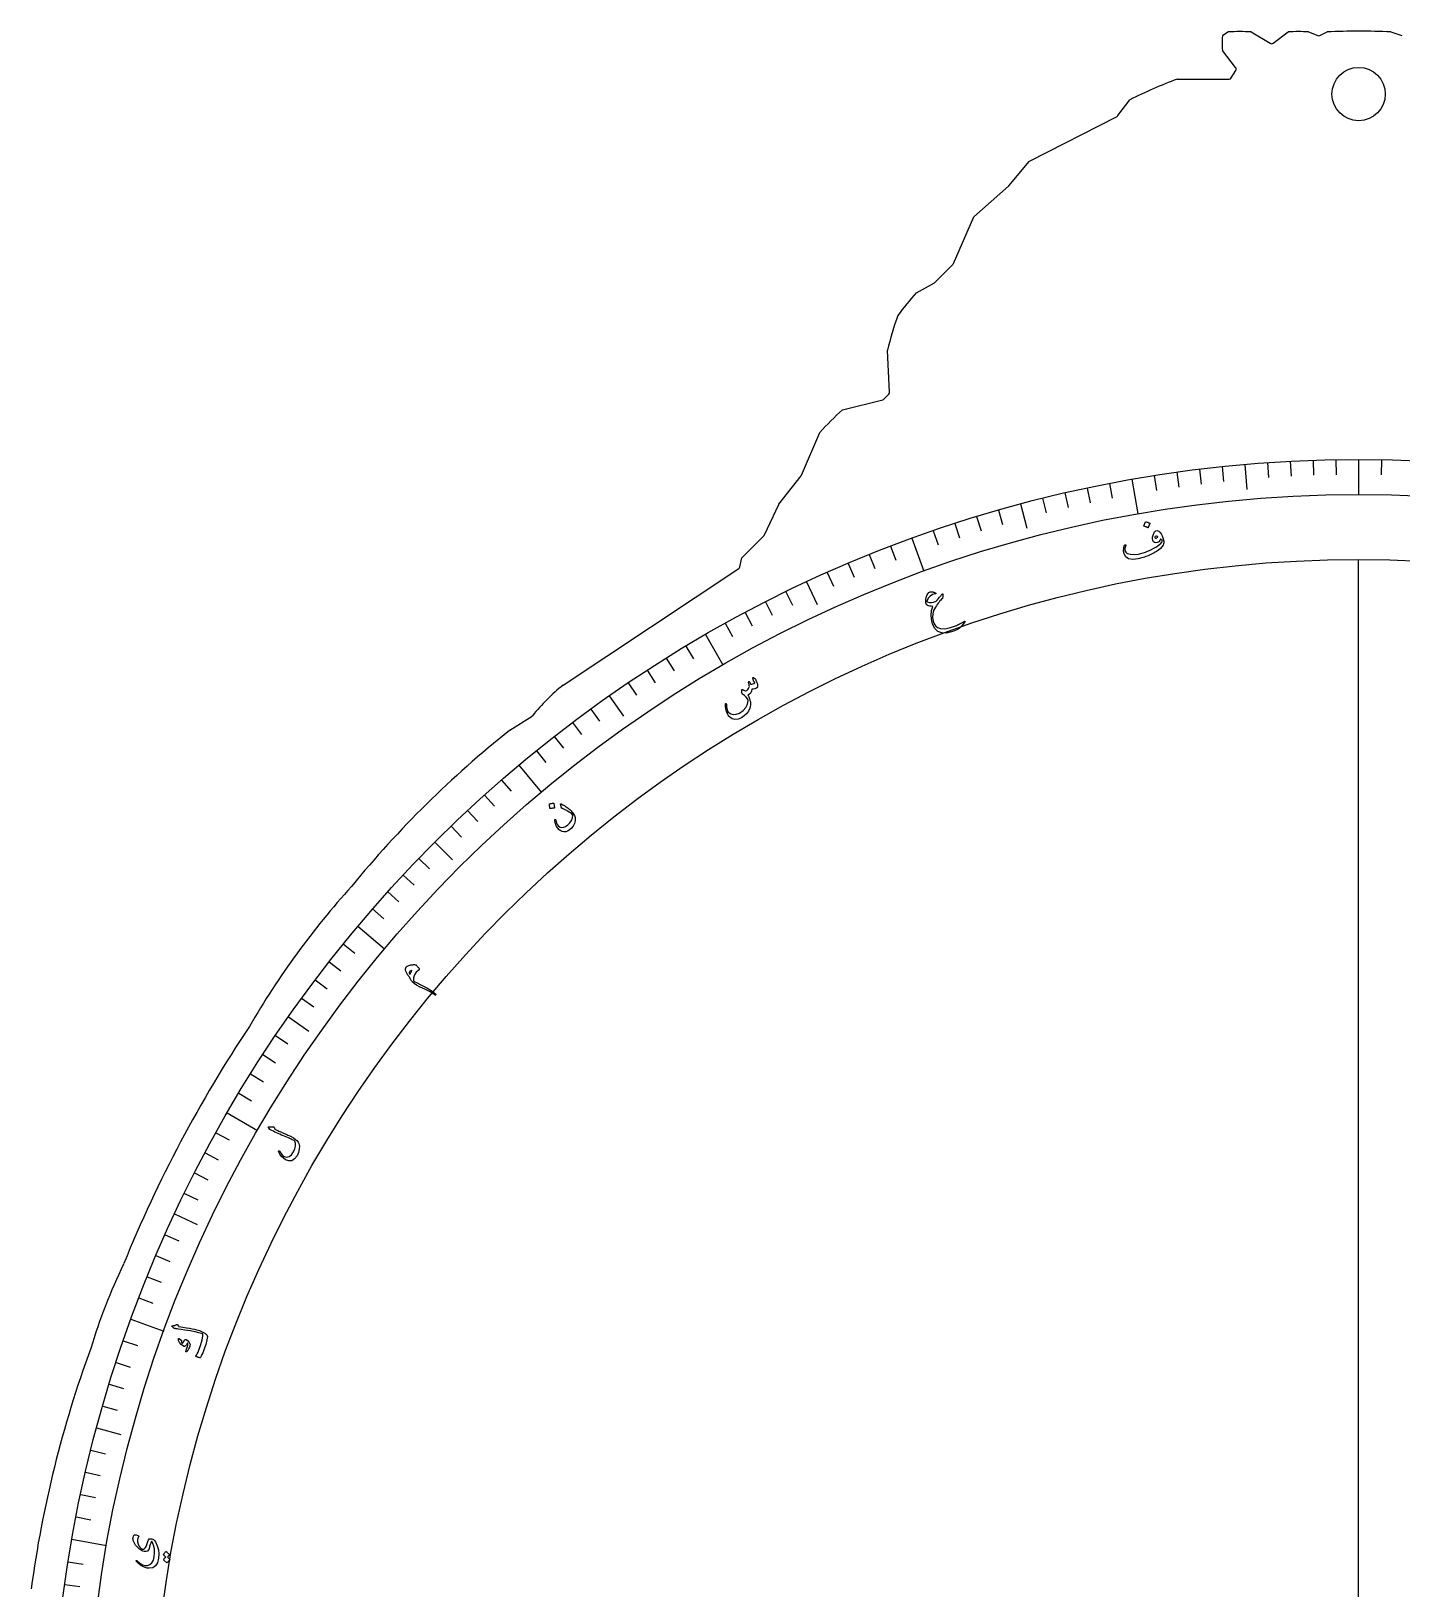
# Model space of a CAD drawing. Header units: millimetres. Extents: x -76 to 76, y -76 to 98.
# Drawn here: x -75.2 to 2.4, y 10 to 98.2 of the extents above; entities that cross this region are included whole.
import ezdxf

# ---------------------------------------------------------------- set-up
doc = ezdxf.new("R2010")
doc.units = ezdxf.units.MM
for name, color, linetype in [('CUT_INNER', 6, 'Continuous'), ('CUT_OUTER', 1, 'Continuous'), ('ENGRAVE', 7, 'Continuous'), ('ENGRAVE_FINE', 8, 'Continuous'), ('TEXT', 5, 'Continuous')]:
    doc.layers.add(name, color=color, linetype=linetype)

msp = doc.modelspace()

# ---------------------------------------------------------------- linework, layer by layer
at = {"layer": 'CUT_INNER'}
msp.add_circle((0, 94.6813), 1.51, dxfattribs=at)
at = {"layer": 'CUT_OUTER'}
for points in [[(-6.0906, 98.2012), (-6.0877, 98.1996), (-5.0144, 97.5549)], [(-4.8472, 97.5635), (-3.9997, 98.1993), (-3.9969, 98.2012)], [(-2.8343, 98.2012), (-2.831, 98.2), (-2.3147, 97.9938)], [(-2.192, 97.9989), (-1.7902, 98.1998), (-1.787, 98.2012)], [(1.818, 98.2011), (1.8219, 98.2001), (2.4468, 97.992)], [(-6.9677, 96.1889), (-7.7169, 97.1514), (-7.719, 97.1542)], [(-10.2778, 95.5254), (-10.274, 95.5256), (-7.3389, 95.5256)], [(-7.2103, 95.5984), (-6.9574, 96.0195)], [(-13.6296, 93.4605), (-12.9551, 94.3598), (-12.9527, 94.3628)], [(-22.9444, 85.0844), (-21.794, 87.7295), (-21.7921, 87.7331), (-21.7892, 87.736), (-19.8236, 89.4705), (-19.8153, 89.4784), (-19.8076, 89.4869), (-18.6547, 90.8704), (-18.6522, 90.8732), (-18.6489, 90.875), (-13.6813, 93.417)], [(-23.9873, 84.026), (-22.9759, 85.0382)], [(-25.0493, 83.4296), (-25.0463, 83.4315), (-24.0206, 84.0009)], [(-26.5641, 77.7965), (-26.677, 80.1693), (-26.6769, 80.1734)], [(-26.8803, 77.4108), (-26.6078, 77.6834)], [(-29.2358, 76.8), (-29.2326, 76.8009), (-26.95, 77.3714)], [(-31.5543, 73.0961), (-30.517, 75.5171), (-30.5154, 75.5203)], [(-33.6445, 69.7293), (-32.8436, 71.4463), (-32.8415, 71.4501), (-32.8391, 71.4536), (-31.5742, 73.0625)], [(-35.0394, 67.9055), (-34.9361, 68.422), (-34.9352, 68.4256), (-34.9328, 68.4282), (-33.6743, 69.6867)], [(-45.0515, 61.2167), (-35.1036, 67.8098)], [(-48.0824, 58.6525), (-48.0739, 58.6588), (-46.8126, 59.461), (-46.7992, 59.4705), (-46.787, 59.4815)], [(-69.9423, 28.4308), (-69.9289, 28.4641)]]:
    msp.add_lwpolyline(points, dxfattribs=at)
for centre, radius, start, end in [((0.8541, 97.5613), 8.5828, 177.279501, 182.71885), ((-5.2017, 94.5705), 4.229, 120.849942, 126.529924), ((-6.7302, 85.1856), 13.0312, 87.18694, 92.815478), ((-3.4158, 85.4976), 12.7169, 87.379374, 92.619339), ((-2.259, 98.1331), 0.15, 248.22422, 296.565051), ((0.0149, 59.0629), 39.1797, 87.362204, 92.63603), ((-4.9372, 97.6835), 0.15, 239.008895, 306.877332), ((-7.086, 96.0968), 0.15, 329.014392, 37.900732), ((-0.4013, 69.145), 28.1687, 110.525128, 116.460295), ((-7.3389, 95.6756), 0.15, 270, 329.014392), ((-13.7496, 93.5505), 0.15, 297.09874, 323.130102), ((-23.082, 85.1442), 0.15, 315.020662, 336.493747), ((-24.0934, 84.132), 0.15, 299.037064, 315.020662), ((-12.7926, 72.34), 16.529, 137.861612, 143.59401), ((-8.6591, 75.9482), 18.5066, 160.420847, 166.802561), ((-26.7139, 77.7894), 0.15, 315, 2.724629), ((-16.4608, 62.7456), 18.9928, 132.26982, 137.731318), ((-26.9864, 77.5169), 0.15, 284.031868, 315), ((-31.6921, 73.1552), 0.15, 321.826346, 336.807822), ((-33.7804, 69.7927), 0.15, 315, 334.992608), ((-35.1865, 67.9349), 0.15, 303.535104, 348.690068), ((-37.2859, 51.7142), 12.272, 129.2563, 140.733595), ((-11.18, 12.3163), 59.2354, 128.534036, 140.719321), ((-22.4868, 18.5562), 46.5909, 137.854524, 149.958485), ((-0.0173, 0.0081), 75.4809, 146.306722, 157.852274), ((-40.3642, 14.1611), 32.8404, 154.245352, 163.207315), ((-11.0458, 1.3635), 64.7164, 159.857567, 172.293319)]:
    msp.add_arc(centre, radius, start, end, dxfattribs=at)
at = {"layer": 'ENGRAVE'}
for points in [[(-6.4487, 73.7084), (-6.3253, 72.2982)], [(0, 73.99), (0, 72.0081)], [(-12.8482, 72.8659), (-12.5041, 70.9142)], [(-19.15, 71.4689), (-18.7836, 70.1015)], [(-25.3061, 69.5279), (-24.6282, 67.6655)], [(0, -68.3275), (0, 68.3275)], [(-31.2695, 67.0577), (-30.6713, 65.7747)], [(-36.995, 64.0772), (-36.0041, 62.3609)], [(-42.4389, 60.6091), (-41.627, 59.4494)], [(-47.5599, 56.6796), (-46.2859, 55.1614)], [(-52.3188, 52.3188), (-51.3178, 51.3178)], [(-56.6796, 47.5599), (-55.1614, 46.2859)], [(-60.6091, 42.4389), (-59.4494, 41.627)], [(-64.0772, 36.995), (-62.3609, 36.0041)], [(-67.0577, 31.2695), (-65.7747, 30.6713)], [(-69.5279, 25.3061), (-67.6655, 24.6282)], [(-71.4689, 19.15), (-70.1015, 18.7836)], [(-72.8659, 12.8482), (-70.9142, 12.5041)]]:
    msp.add_lwpolyline(points, dxfattribs=at)
for radius in [73.99, 73.99, 72.0081, 68.3275, 68.3275]:
    msp.add_circle((0, 0), radius, dxfattribs=at)
at = {"layer": 'ENGRAVE_FINE'}
for points in [[(-10.2974, 73.2699), (-10.1792, 72.4288)], [(-9.0171, 73.4385), (-8.9136, 72.5954)], [(-7.7341, 73.5847), (-7.6453, 72.74)], [(-5.1613, 73.8098), (-5.102, 72.9625)], [(-3.8723, 73.8886), (-3.8279, 73.0404)], [(-2.5822, 73.9449), (-2.5526, 73.0961)], [(-1.2913, 73.9787), (-1.2765, 73.1295)], [(1.2913, 73.9787), (1.2765, 73.1295)], [(-15.3834, 72.3731), (-15.2068, 71.5423)], [(-14.118, 72.6306), (-13.9559, 71.7968)], [(-11.5746, 73.0791), (-11.4417, 72.2401)], [(-17.8998, 71.7922), (-17.6943, 70.968)], [(-16.6441, 72.0936), (-16.4531, 71.266)], [(-21.6326, 70.757), (-21.3842, 69.9447)], [(-20.3944, 71.1238), (-20.1603, 70.3073)], [(-24.0888, 69.9589), (-23.8123, 69.1558)], [(-22.8642, 70.3687), (-22.6017, 69.5609)], [(-26.5156, 69.0756), (-26.2113, 68.2827)], [(-28.9102, 68.1082), (-28.5783, 67.3263)], [(-27.7171, 68.6023), (-27.399, 67.8148)], [(-30.0944, 67.5932), (-29.749, 66.8173)], [(-32.4351, 66.5018), (-32.0627, 65.7384)], [(-34.7362, 65.3293), (-34.3374, 64.5793)], [(-33.5908, 65.9256), (-33.2051, 65.1688)], [(-35.8711, 64.7131), (-35.4593, 63.9702)], [(-39.2087, 62.7471), (-38.7586, 62.0268)], [(-38.1077, 63.4218), (-37.6702, 62.6938)], [(-40.2978, 62.0532), (-39.8352, 61.3409)], [(-41.3747, 61.3405), (-40.8997, 60.6363)], [(-43.4902, 59.8592), (-42.991, 59.172)], [(-45.5528, 58.3049), (-45.0299, 57.6356)], [(-44.5283, 59.091), (-44.0171, 58.4127)], [(-46.5634, 57.501), (-46.0289, 56.8409)], [(-48.5418, 55.841), (-47.9846, 55.1999)], [(-49.509, 54.9853), (-48.9406, 54.3541)], [(-50.4611, 54.1129), (-49.8818, 53.4917)], [(-51.3978, 53.224), (-50.8077, 52.613)], [(-53.224, 51.3978), (-52.613, 50.8077)], [(-54.1129, 50.4611), (-53.4917, 49.8818)], [(-54.9853, 49.509), (-54.3541, 48.9406)], [(-55.841, 48.5418), (-55.1999, 47.9846)], [(-57.501, 46.5634), (-56.8409, 46.0289)], [(-58.3049, 45.5528), (-57.6356, 45.0299)], [(-59.091, 44.5283), (-58.4127, 44.0171)], [(-59.8592, 43.4902), (-59.172, 42.991)], [(-61.3405, 41.3747), (-60.6363, 40.8997)], [(-62.0532, 40.2978), (-61.3409, 39.8352)], [(-62.7471, 39.2087), (-62.0268, 38.7586)], [(-63.4218, 38.1077), (-62.6938, 37.6702)], [(-64.7131, 35.8711), (-63.9702, 35.4593)], [(-65.3293, 34.7362), (-64.5793, 34.3374)], [(-65.9256, 33.5908), (-65.1688, 33.2051)], [(-66.5018, 32.4351), (-65.7384, 32.0627)], [(-67.5932, 30.0944), (-66.8173, 29.749)], [(-68.1082, 28.9102), (-67.3263, 28.5783)], [(-68.6023, 27.7171), (-67.8148, 27.399)], [(-69.0756, 26.5156), (-68.2827, 26.2113)], [(-69.9589, 24.0888), (-69.1558, 23.8123)], [(-70.3687, 22.8642), (-69.5609, 22.6017)], [(-70.757, 21.6326), (-69.9447, 21.3842)], [(-71.1238, 20.3944), (-70.3073, 20.1603)], [(-71.7922, 17.8998), (-70.968, 17.6943)], [(-72.0936, 16.6441), (-71.266, 16.4531)], [(-72.3731, 15.3834), (-71.5423, 15.2068)], [(-72.6306, 14.118), (-71.7968, 13.9559)], [(-73.0791, 11.5746), (-72.2401, 11.4417)], [(-73.2699, 10.2974), (-72.4288, 10.1792)]]:
    msp.add_lwpolyline(points, dxfattribs=at)
at = {"layer": 'TEXT'}
for points in [[(-11.4816, 69.9577), (-11.4279, 69.9705), (-11.3705, 69.9586), (-11.3096, 69.922), (-11.245, 69.8608), (-11.183, 69.7775), (-11.1295, 69.6749), (-11.0845, 69.5529), (-11.0479, 69.4117), (-11.0381, 69.3599), (-11.034, 69.311), (-11.0355, 69.265), (-11.0426, 69.2219), (-11.0777, 69.1326), (-11.1369, 69.0431), (-11.2199, 68.9535), (-11.3268, 68.8636), (-11.3882, 68.8199), (-11.452, 68.7776), (-11.5182, 68.7367), (-11.5869, 68.6973), (-11.6581, 68.6592), (-11.732, 68.6225), (-11.8087, 68.5871), (-11.8882, 68.553), (-11.9683, 68.5208), (-12.0469, 68.491), (-12.124, 68.4637), (-12.1996, 68.4387), (-12.2739, 68.4163), (-12.3471, 68.3967), (-12.4193, 68.3797), (-12.4904, 68.3654), (-12.7922, 68.3347), (-13.0255, 68.3717), (-13.1906, 68.4771), (-13.2874, 68.6513), (-13.2976, 68.6941), (-13.3046, 68.7438), (-13.3084, 68.8003), (-13.3091, 68.8638), (-13.3038, 68.9346), (-13.291, 69.0048), (-13.2707, 69.0743), (-13.243, 69.1432), (-13.2384, 69.1513), (-13.2325, 69.1577), (-13.2251, 69.1622), (-13.2164, 69.1649), (-13.2076, 69.1654), (-13.2, 69.1632), (-13.1937, 69.1583), (-13.1886, 69.1508), (-13.1852, 69.1421), (-13.1839, 69.1336), (-13.1848, 69.1255), (-13.1878, 69.1176), (-13.2332, 68.9614), (-13.234, 68.8352), (-13.1905, 68.739), (-13.103, 68.6728), (-12.9279, 68.6196), (-12.719, 68.6076), (-12.4762, 68.6366), (-12.1989, 68.7062), (-12.0789, 68.7457), (-11.9595, 68.7912), (-11.841, 68.8425), (-11.7231, 68.8996), (-11.6062, 68.9627), (-11.4902, 69.0315), (-11.3751, 69.1062), (-11.261, 69.1867), (-11.2011, 69.2353), (-11.1578, 69.2843), (-11.1311, 69.3336), (-11.1211, 69.3834), (-11.1357, 69.4142), (-11.1553, 69.4414), (-11.1799, 69.4651), (-11.2096, 69.4852), (-11.2128, 69.4859), (-11.2162, 69.4834), (-11.2198, 69.4779), (-11.2236, 69.4691), (-11.2524, 69.4006), (-11.2884, 69.3467), (-11.3316, 69.3075), (-11.382, 69.283), (-11.4785, 69.2657), (-11.5578, 69.2816), (-11.6198, 69.3307), (-11.6645, 69.4131), (-11.677, 69.4903), (-11.6669, 69.589), (-11.6342, 69.7091), (-11.5786, 69.8505), (-11.5595, 69.8863), (-11.537, 69.9161), (-11.511, 69.9399), (-11.4816, 69.9577)], [(-12.0622, 70.4523), (-12.0593, 70.4562), (-12.0549, 70.4591), (-12.0488, 70.4608), (-12.0411, 70.4614), (-11.9842, 70.4493), (-11.9295, 70.432), (-11.8772, 70.4094), (-11.8272, 70.3815), (-11.822, 70.3768), (-11.8193, 70.3717), (-11.8189, 70.3663), (-11.8209, 70.3604), (-11.9149, 70.1343), (-11.9189, 70.1286), (-11.9248, 70.1264), (-11.9328, 70.1276), (-11.9427, 70.1323), (-11.9513, 70.1364), (-11.9648, 70.1424), (-11.9832, 70.1503), (-12.0065, 70.1602), (-12.0351, 70.1719), (-12.0692, 70.1854), (-12.109, 70.2007), (-12.1544, 70.2177), (-12.1605, 70.2208), (-12.164, 70.2244), (-12.1647, 70.2284), (-12.1626, 70.2329)], [(-11.3895, 69.5831), (-11.3815, 69.5968), (-11.3806, 69.6094), (-11.3868, 69.6208), (-11.4001, 69.6311), (-11.4511, 69.6528), (-11.4929, 69.6532), (-11.5257, 69.6322), (-11.5493, 69.5899), (-11.5513, 69.5778), (-11.5505, 69.5676), (-11.5468, 69.5592), (-11.5404, 69.5527), (-11.4985, 69.5351), (-11.4594, 69.5343), (-11.4231, 69.5503), (-11.3895, 69.5831)], [(-24.3423, 66.4528), (-24.3057, 66.4786), (-24.2613, 66.4941), (-24.2091, 66.4993), (-24.1491, 66.4942), (-24.1174, 66.4883), (-24.0877, 66.4813), (-24.06, 66.4735), (-24.0344, 66.4647), (-24.011, 66.4552), (-23.9896, 66.445), (-23.9705, 66.4343), (-23.9535, 66.4229), (-23.9405, 66.4106), (-23.9402, 66.4001), (-23.9527, 66.3917), (-23.9779, 66.3851), (-24.1362, 66.3393), (-24.2672, 66.2537), (-24.3706, 66.1285), (-24.4463, 65.9639), (-24.4468, 65.9548), (-24.4436, 65.9467), (-24.4368, 65.9396), (-24.4263, 65.9335), (-24.3067, 65.8981), (-24.1882, 65.889), (-24.0708, 65.9062), (-23.9543, 65.9498), (-23.9348, 65.9616), (-23.9112, 65.9813), (-23.8837, 66.0091), (-23.8521, 66.0448), (-23.796, 66.1143), (-23.7464, 66.1756), (-23.7033, 66.2287), (-23.6666, 66.2737), (-23.6364, 66.3105), (-23.6128, 66.3392), (-23.5957, 66.3598), (-23.5852, 66.3722), (-23.5684, 66.3849), (-23.5564, 66.3832), (-23.549, 66.3671), (-23.5464, 66.3368), (-23.5484, 66.2539), (-23.5535, 66.191), (-23.5616, 66.1479), (-23.5727, 66.1247), (-23.6168, 66.0807), (-23.6624, 66.0315), (-23.7096, 65.9772), (-23.7583, 65.9177), (-23.8085, 65.8531), (-23.8601, 65.7833), (-23.9133, 65.7084), (-23.9679, 65.6284), (-24.0677, 65.4424), (-24.1227, 65.2467), (-24.1333, 65.0415), (-24.0996, 64.8269), (-24.0611, 64.7175), (-24.0066, 64.6229), (-23.9361, 64.5428), (-23.8497, 64.4774), (-23.671, 64.4128), (-23.4418, 64.4077), (-23.1616, 64.4615), (-22.83, 64.5736), (-22.7801, 64.5948), (-22.7267, 64.6187), (-22.6698, 64.6451), (-22.6094, 64.6742), (-22.5457, 64.706), (-22.4789, 64.7407), (-22.4089, 64.7781), (-22.3358, 64.8183), (-22.3229, 64.8243), (-22.3127, 64.827), (-22.3052, 64.8261), (-22.3003, 64.8218), (-22.3038, 64.7914), (-22.3401, 64.7346), (-22.4092, 64.6512), (-22.5107, 64.5411), (-22.5736, 64.4781), (-22.6303, 64.4277), (-22.6808, 64.3899), (-22.7251, 64.3647), (-22.8964, 64.2888), (-23.0552, 64.2298), (-23.2019, 64.1879), (-23.3364, 64.163), (-23.6092, 64.1669), (-23.8313, 64.2507), (-24.003, 64.4152), (-24.1239, 64.6607), (-24.1951, 64.9393), (-24.2168, 65.2002), (-24.1886, 65.4436), (-24.1104, 65.6691), (-24.218, 65.6764), (-24.3086, 65.6906), (-24.3823, 65.7116), (-24.439, 65.7397), (-24.4565, 65.753), (-24.4711, 65.7692), (-24.4828, 65.7883), (-24.4915, 65.8104), (-24.5049, 65.8734), (-24.5123, 65.935), (-24.5137, 65.9953), (-24.509, 66.0541), (-24.4848, 66.178), (-24.4489, 66.2857), (-24.4014, 66.3774), (-24.3423, 66.4528)], [(-34.3061, 61.6005), (-34.3077, 61.6133), (-34.3064, 61.6237), (-34.3023, 61.6319), (-34.2953, 61.6377), (-34.2846, 61.6421), (-34.2741, 61.6433), (-34.2637, 61.6412), (-34.2535, 61.636), (-34.2233, 61.6138), (-34.193, 61.5822), (-34.1627, 61.5413), (-34.1323, 61.4911), (-34.091, 61.4045), (-34.0625, 61.3162), (-34.0467, 61.2263), (-34.0435, 61.1347), (-34.0465, 61.1107), (-34.0528, 61.0898), (-34.0624, 61.0721), (-34.0754, 61.0576), (-34.1315, 61.0214), (-34.1997, 60.9967), (-34.2803, 60.9833), (-34.3732, 60.9813), (-34.3868, 60.865), (-34.4267, 60.7701), (-34.4931, 60.6966), (-34.586, 60.6443), (-34.5605, 60.5926), (-34.5374, 60.5421), (-34.5168, 60.4927), (-34.4985, 60.4445), (-34.4826, 60.3972), (-34.4686, 60.3505), (-34.4568, 60.3043), (-34.447, 60.2588), (-34.4357, 60.173), (-34.4372, 60.0868), (-34.4517, 60.0003), (-34.4791, 59.9134), (-34.5618, 59.7436), (-34.6676, 59.5963), (-34.7966, 59.4713), (-34.9488, 59.3685), (-35.1411, 59.288), (-35.3196, 59.2686), (-35.4846, 59.3104), (-35.6362, 59.4138), (-35.6761, 59.4598), (-35.714, 59.5198), (-35.75, 59.5936), (-35.7841, 59.6813), (-35.8144, 59.7816), (-35.8376, 59.8909), (-35.8538, 60.0091), (-35.8629, 60.1364), (-35.8626, 60.1449), (-35.8604, 60.1521), (-35.8563, 60.1582), (-35.8502, 60.163), (-35.8433, 60.1663), (-35.8365, 60.168), (-35.8299, 60.1679), (-35.8235, 60.1662), (-35.8173, 60.1617), (-35.8127, 60.156), (-35.8096, 60.1488), (-35.8082, 60.1404), (-35.7932, 59.9729), (-35.7695, 59.8419), (-35.7374, 59.7472), (-35.697, 59.6889), (-35.5584, 59.5901), (-35.4081, 59.5476), (-35.2462, 59.5614), (-35.0723, 59.6313), (-34.8572, 59.7767), (-34.7008, 59.9444), (-34.6031, 60.135), (-34.5641, 60.3489), (-34.6189, 60.4437), (-34.6918, 60.5351), (-34.7829, 60.6232), (-34.8922, 60.7079), (-34.9044, 60.7158), (-34.9133, 60.724), (-34.9189, 60.7327), (-34.9211, 60.7416), (-34.9235, 60.7753), (-34.9256, 60.807), (-34.9273, 60.8368), (-34.9287, 60.8646), (-34.9296, 60.8902), (-34.9298, 60.9132), (-34.9293, 60.9336), (-34.9281, 60.9515), (-34.9263, 60.9597), (-34.9224, 60.9649), (-34.9163, 60.967), (-34.9081, 60.9661), (-34.9032, 60.9645), (-34.8962, 60.9619), (-34.887, 60.9581), (-34.8755, 60.9533), (-34.8622, 60.9472), (-34.8472, 60.9396), (-34.8307, 60.9306), (-34.8125, 60.9202), (-34.7766, 60.9007), (-34.7483, 60.8877), (-34.7278, 60.8814), (-34.715, 60.8816), (-34.6504, 60.9116), (-34.5946, 60.9571), (-34.5478, 61.0184), (-34.5097, 61.0954), (-34.503, 61.136), (-34.5066, 61.1942), (-34.5205, 61.2701), (-34.5447, 61.3637), (-34.5469, 61.3726), (-34.5467, 61.3814), (-34.5441, 61.3899), (-34.5389, 61.3983), (-34.5334, 61.4049), (-34.5272, 61.4096), (-34.5203, 61.4123), (-34.5126, 61.4131), (-34.4951, 61.4033), (-34.476, 61.3773), (-34.4552, 61.335), (-34.4327, 61.2765), (-34.368, 61.2741), (-34.3057, 61.2836), (-34.2458, 61.305), (-34.1882, 61.3383), (-34.1987, 61.3553), (-34.2088, 61.3682), (-34.2186, 61.377), (-34.2281, 61.3817), (-34.238, 61.3855), (-34.2456, 61.3906), (-34.2508, 61.3971), (-34.2536, 61.4049)], [(-45.8255, 54.4703), (-45.825, 54.4752), (-45.8226, 54.4799), (-45.8183, 54.4844), (-45.812, 54.4888), (-45.7569, 54.507), (-45.7012, 54.5195), (-45.6448, 54.5263), (-45.5877, 54.5274), (-45.5808, 54.526), (-45.5759, 54.523), (-45.5728, 54.5185), (-45.5715, 54.5124), (-45.538, 54.2701), (-45.5385, 54.2632), (-45.5425, 54.2583), (-45.55, 54.2554), (-45.5609, 54.2544), (-45.5704, 54.2536), (-45.585, 54.252), (-45.6048, 54.2496), (-45.6299, 54.2464), (-45.6603, 54.2421), (-45.6965, 54.2366), (-45.7385, 54.2298), (-45.7861, 54.2217), (-45.793, 54.2213), (-45.7977, 54.2226), (-45.8004, 54.2257), (-45.8009, 54.2306)], [(-45.1706, 54.4842), (-45.1235, 54.4635), (-45.0756, 54.4407), (-45.0269, 54.4159), (-44.9775, 54.3891), (-44.9274, 54.3597), (-44.8766, 54.3274), (-44.8252, 54.292), (-44.7731, 54.2537), (-44.7229, 54.2141), (-44.6754, 54.1729), (-44.6306, 54.1302), (-44.5886, 54.0859), (-44.5491, 54.0399), (-44.5121, 53.992), (-44.4776, 53.9424), (-44.4455, 53.8909), (-44.4156, 53.8338), (-44.3924, 53.7774), (-44.3758, 53.7217), (-44.366, 53.6666), (-44.3671, 53.5216), (-44.4073, 53.378), (-44.4865, 53.2358), (-44.6047, 53.0948), (-44.7028, 53.0079), (-44.8019, 52.9473), (-44.9019, 52.9128), (-45.0031, 52.9044), (-45.0997, 52.9221), (-45.19, 52.962), (-45.2741, 53.0242), (-45.352, 53.1088), (-45.4192, 53.2115), (-45.4701, 53.3218), (-45.5045, 53.4399), (-45.5224, 53.5657), (-45.5221, 53.582), (-45.5186, 53.5939), (-45.5118, 53.6015), (-45.5017, 53.6047), (-45.4893, 53.6041), (-45.4796, 53.5967), (-45.4727, 53.5824), (-45.4685, 53.5614), (-45.4325, 53.4145), (-45.379, 53.3), (-45.3081, 53.2178), (-45.2199, 53.1677), (-45.1221, 53.1505), (-45.0187, 53.1667), (-44.9093, 53.2163), (-44.794, 53.2991), (-44.6738, 53.4219), (-44.5857, 53.5543), (-44.5296, 53.6964), (-44.5057, 53.8484), (-44.5061, 53.8526), (-44.5082, 53.8578), (-44.5118, 53.8638), (-44.5171, 53.8708), (-44.5637, 53.921), (-44.6256, 53.9731), (-44.7028, 54.0271), (-44.7954, 54.083), (-44.8438, 54.1097), (-44.8893, 54.1341), (-44.932, 54.1561), (-44.972, 54.1758), (-45.0091, 54.1929), (-45.0436, 54.2072), (-45.0752, 54.2187), (-45.1041, 54.2274), (-45.1186, 54.2324), (-45.1297, 54.2389), (-45.1376, 54.2468), (-45.1422, 54.256), (-45.2077, 54.4641), (-45.2092, 54.4781), (-45.2036, 54.4861), (-45.1907, 54.4881), (-45.1706, 54.4842)], [(-53.7307, 44.652), (-53.7594, 44.6855), (-53.7873, 44.7198), (-53.8143, 44.755), (-53.8403, 44.791), (-53.865, 44.8278), (-53.8878, 44.8656), (-53.9087, 44.9042), (-53.9278, 44.9438), (-53.9576, 45.0212), (-53.9742, 45.0894), (-53.9775, 45.1485), (-53.9676, 45.1983), (-53.933, 45.2578), (-53.8744, 45.3062), (-53.7917, 45.3432), (-53.6851, 45.3688), (-53.6535, 45.3739), (-53.6219, 45.3781), (-53.5902, 45.3813), (-53.5584, 45.3834), (-53.5264, 45.3848), (-53.4941, 45.3854), (-53.4615, 45.3853), (-53.4287, 45.3845), (-53.4105, 45.383), (-53.3948, 45.3791), (-53.3816, 45.3727), (-53.3709, 45.3641), (-53.3344, 45.321), (-53.3021, 45.2823), (-53.2738, 45.2481), (-53.2497, 45.2182), (-53.2299, 45.1931), (-53.2148, 45.1734), (-53.2043, 45.1589), (-53.1986, 45.1498), (-53.1941, 45.1356), (-53.1948, 45.1226), (-53.2007, 45.1109), (-53.2118, 45.1005), (-53.3703, 44.9589), (-53.4747, 44.8076), (-53.5249, 44.6471), (-53.5209, 44.4776), (-53.5161, 44.462), (-53.509, 44.4492), (-53.4995, 44.4394), (-53.4876, 44.4323), (-53.3158, 44.3515), (-53.1396, 44.2641), (-52.9591, 44.1702), (-52.7743, 44.0697), (-52.5316, 43.9273), (-52.3662, 43.8137), (-52.2779, 43.729), (-52.2666, 43.6733), (-52.2785, 43.6645), (-52.2958, 43.664), (-52.3185, 43.6719), (-52.3466, 43.6882), (-52.402, 43.7261), (-52.4611, 43.7639), (-52.5237, 43.8016), (-52.59, 43.8393), (-52.6595, 43.877), (-52.732, 43.915), (-52.8073, 43.9532), (-52.8856, 43.9915), (-53.1483, 44.1201), (-53.351, 44.2285), (-53.4935, 44.317), (-53.5758, 44.3858), (-53.6092, 44.4236), (-53.6385, 44.4603), (-53.6636, 44.4959), (-53.6844, 44.5305), (-53.7013, 44.5636), (-53.7147, 44.5949), (-53.7244, 44.6244), (-53.7307, 44.652)], [(-53.7176, 44.8254), (-53.7095, 44.8514), (-53.6998, 44.878), (-53.6886, 44.9051), (-53.6759, 44.9327), (-53.6618, 44.9606), (-53.6463, 44.9887), (-53.6295, 45.0171), (-53.6113, 45.0458), (-53.6692, 45.0327), (-53.7133, 45.0165), (-53.7436, 44.9971), (-53.76, 44.9746), (-53.7688, 44.9388), (-53.7647, 44.902), (-53.7476, 44.8642), (-53.7176, 44.8254)], [(-61.7364, 36.1633), (-61.7411, 36.1717), (-61.7431, 36.1801), (-61.7423, 36.1885), (-61.7388, 36.197), (-61.7329, 36.204), (-61.725, 36.2083), (-61.7152, 36.2098), (-61.7035, 36.2086), (-61.6364, 36.1993), (-61.5758, 36.1957), (-61.5217, 36.198), (-61.474, 36.206), (-61.4579, 36.2072), (-61.4433, 36.2017), (-61.4304, 36.1894), (-61.419, 36.1704), (-61.4144, 36.1598), (-61.4098, 36.1497), (-61.4054, 36.1401), (-61.4011, 36.1309), (-61.3971, 36.1223), (-61.3935, 36.1143), (-61.3903, 36.107), (-61.3875, 36.1003), (-61.382, 36.0887), (-61.3738, 36.0778), (-61.3627, 36.0677), (-61.3489, 36.0583), (-61.3066, 36.0373), (-61.2601, 36.015), (-61.2094, 35.9914), (-61.1545, 35.9665), (-61.0955, 35.9402), (-61.0324, 35.9123), (-60.9654, 35.8829), (-60.8944, 35.8519), (-60.8229, 35.8218), (-60.756, 35.7931), (-60.6937, 35.7657), (-60.636, 35.7395), (-60.5827, 35.7147), (-60.5334, 35.6914), (-60.4883, 35.6694), (-60.4472, 35.6489), (-60.3287, 35.5831), (-60.2237, 35.5084), (-60.1323, 35.4247), (-60.0544, 35.3322), (-60.0165, 35.2644), (-59.9938, 35.181), (-59.9861, 35.0817), (-59.9934, 34.9667), (-60.0125, 34.8488), (-60.0389, 34.7431), (-60.0727, 34.6495), (-60.1139, 34.568), (-60.2549, 34.3857), (-60.4114, 34.2865), (-60.5839, 34.2706), (-60.7724, 34.3382), (-60.8947, 34.4209), (-61.0011, 34.5254), (-61.0916, 34.6517), (-61.166, 34.7999), (-61.1695, 34.8099), (-61.1702, 34.8188), (-61.168, 34.8264), (-61.163, 34.8328), (-61.1559, 34.8387), (-61.149, 34.8422), (-61.1422, 34.8435), (-61.1355, 34.8424), (-61.1265, 34.8393), (-61.1188, 34.8345), (-61.1125, 34.8281), (-61.1074, 34.8201), (-61.0325, 34.7052), (-60.9636, 34.6164), (-60.9007, 34.5534), (-60.844, 34.5163), (-60.6948, 34.4839), (-60.5579, 34.5187), (-60.433, 34.6206), (-60.3199, 34.7897), (-60.2456, 34.9581), (-60.2073, 35.1157), (-60.2052, 35.263), (-60.2393, 35.3999), (-60.2815, 35.4222), (-60.3313, 35.4472), (-60.3888, 35.475), (-60.4541, 35.5055), (-60.5272, 35.5386), (-60.6086, 35.5744), (-60.698, 35.6127), (-60.7957, 35.6536), (-60.8959, 35.6968), (-60.9942, 35.7397), (-61.0908, 35.7823), (-61.1856, 35.8246), (-61.2784, 35.8667), (-61.3693, 35.9089), (-61.4582, 35.9511), (-61.5451, 35.9933), (-61.6308, 36.0305), (-61.6396, 36.0363), (-61.6474, 36.0426), (-61.654, 36.0495), (-61.6595, 36.057)], [(-67.1734, 24.9347), (-67.1405, 24.9393), (-67.1088, 24.945), (-67.0784, 24.9519), (-67.0491, 24.9599), (-67.0209, 24.9693), (-66.9939, 24.9802), (-66.9678, 24.9926), (-66.9429, 25.0066), (-66.9302, 25.0107), (-66.9179, 25.0091), (-66.906, 25.0017), (-66.8944, 24.9884), (-66.8352, 24.9129), (-66.8286, 24.9053), (-66.8228, 24.8994), (-66.8177, 24.8953), (-66.8135, 24.893), (-66.5903, 24.8584), (-66.3892, 24.8255), (-66.2102, 24.7944), (-66.0532, 24.7651), (-65.9185, 24.7377), (-65.8062, 24.712), (-65.7164, 24.6881), (-65.649, 24.6661), (-65.5239, 24.6191), (-65.485, 24.6019), (-65.4468, 24.5828), (-65.4091, 24.5618), (-65.3719, 24.5387), (-65.3354, 24.5136), (-65.2995, 24.4862), (-65.2643, 24.4565), (-65.2297, 24.4245), (-65.1978, 24.3254), (-65.2194, 24.1415), (-65.2938, 23.8727), (-65.4199, 23.5184), (-65.4634, 23.4092), (-65.5063, 23.3091), (-65.5487, 23.2182), (-65.5907, 23.1364), (-65.5968, 23.1298), (-65.6037, 23.126), (-65.6115, 23.1249), (-65.6201, 23.1267), (-65.6603, 23.1383), (-65.6968, 23.1491), (-65.7296, 23.1591), (-65.7587, 23.1683), (-65.7844, 23.177), (-65.8071, 23.185), (-65.8267, 23.1925), (-65.8432, 23.1995), (-65.8523, 23.204), (-65.8564, 23.2092), (-65.8555, 23.2152), (-65.8497, 23.222), (-65.8104, 23.2756), (-65.7697, 23.348), (-65.7276, 23.4394), (-65.6839, 23.5498), (-65.5637, 23.8829), (-65.4842, 24.1489), (-65.4462, 24.3482), (-65.4504, 24.481), (-65.5282, 24.5099), (-65.6754, 24.5469), (-65.8921, 24.5919), (-66.1783, 24.6446), (-66.4658, 24.6947), (-66.6836, 24.7315), (-66.8318, 24.7552), (-66.9102, 24.7659), (-66.9319, 24.7682), (-66.9522, 24.7703), (-66.9711, 24.7723), (-66.9886, 24.7741), (-67.0045, 24.7758), (-67.0187, 24.7771), (-67.0312, 24.7782), (-67.042, 24.7791), (-67.0649, 24.7823), (-67.0855, 24.7892), (-67.1036, 24.7996), (-67.1194, 24.8136), (-67.1982, 24.8993), (-67.2032, 24.9058), (-67.2059, 24.9118), (-67.2062, 24.9173), (-67.2042, 24.9223), (-67.1985, 24.9273), (-67.1915, 24.931), (-67.1831, 24.9335), (-67.1734, 24.9347)], [(-66.8331, 24.2148), (-66.8307, 24.2194), (-66.8273, 24.223), (-66.8228, 24.2254), (-66.8172, 24.2267), (-66.8129, 24.2262), (-66.8084, 24.2249), (-66.8039, 24.2229), (-66.7993, 24.2202), (-66.6831, 24.1163), (-66.6717, 24.1047), (-66.6637, 24.0939), (-66.6589, 24.0839), (-66.6575, 24.0748), (-66.6601, 24.0389), (-66.6581, 24.0068), (-66.6514, 23.9785), (-66.6401, 23.9541), (-66.6321, 23.9472), (-66.6204, 23.9485), (-66.605, 23.958), (-66.586, 23.9757), (-66.5758, 23.9884), (-66.5657, 24.0017), (-66.5558, 24.0156), (-66.546, 24.0301), (-66.5363, 24.0454), (-66.5267, 24.0616), (-66.517, 24.0787), (-66.5074, 24.0968), (-66.4565, 24.1526), (-66.3933, 24.1535), (-66.3177, 24.0993), (-66.2298, 23.9903), (-66.2064, 23.9501), (-66.1902, 23.9133), (-66.1811, 23.8798), (-66.1791, 23.8496), (-66.1835, 23.8187), (-66.1953, 23.7782), (-66.2146, 23.728), (-66.2413, 23.6681), (-66.2556, 23.6377), (-66.2702, 23.6093), (-66.2853, 23.5829), (-66.3007, 23.5584), (-66.316, 23.5356), (-66.3307, 23.5145), (-66.3449, 23.495), (-66.3585, 23.477), (-66.3698, 23.467), (-66.3808, 23.4609), (-66.3915, 23.4587), (-66.402, 23.4604), (-66.4115, 23.4656), (-66.417, 23.473), (-66.4185, 23.4826), (-66.416, 23.4945), (-66.4056, 23.5314), (-66.3932, 23.573), (-66.3787, 23.6194), (-66.3621, 23.6705), (-66.3311, 23.7658), (-66.3103, 23.8414), (-66.2998, 23.8974), (-66.2995, 23.9338), (-66.301, 23.9391), (-66.3042, 23.9428), (-66.3091, 23.9449), (-66.3156, 23.9455), (-66.3201, 23.9445), (-66.325, 23.9416), (-66.3302, 23.9365), (-66.3359, 23.9294), (-66.3808, 23.8609), (-66.4011, 23.8328), (-66.4223, 23.8101), (-66.4444, 23.7928), (-66.4675, 23.781), (-66.4924, 23.773), (-66.5158, 23.7713), (-66.5377, 23.776), (-66.558, 23.7871), (-66.6861, 23.8864), (-66.7748, 23.9908), (-66.8238, 24.1003), (-66.8331, 24.2148)], [(-69.0946, 12.9869), (-69.1399, 12.9051), (-69.1592, 12.8081), (-69.1523, 12.6957), (-69.1193, 12.5683), (-69.0808, 12.4843), (-69.0299, 12.4111), (-68.9666, 12.3486), (-68.891, 12.2968), (-68.8752, 12.2902), (-68.8582, 12.2868), (-68.8398, 12.2866), (-68.8202, 12.2897), (-68.7552, 12.322), (-68.6991, 12.3855), (-68.6518, 12.4802), (-68.6132, 12.6061), (-68.5762, 12.7305), (-68.5344, 12.818), (-68.488, 12.8687), (-68.437, 12.8826), (-68.3386, 12.8667), (-68.2551, 12.8312), (-68.1863, 12.7761), (-68.1323, 12.7016), (-68.0325, 12.479), (-67.9702, 12.2507), (-67.9454, 12.0163), (-67.958, 11.7755), (-68.0202, 11.521), (-68.1313, 11.3413), (-68.2918, 11.2362), (-68.502, 11.2057), (-68.6123, 11.22), (-68.7289, 11.2552), (-68.8516, 11.3114), (-68.9806, 11.3888), (-69.0158, 11.4142), (-69.0495, 11.4399), (-69.0819, 11.466), (-69.1127, 11.4923), (-69.1423, 11.5191), (-69.1708, 11.5466), (-69.198, 11.5748), (-69.2241, 11.6036), (-69.2344, 11.6185), (-69.2375, 11.6308), (-69.2335, 11.6406), (-69.2223, 11.6477), (-69.2093, 11.6505), (-69.197, 11.6497), (-69.1854, 11.6451), (-69.1743, 11.6368), (-69.0146, 11.4963), (-68.8647, 11.4042), (-68.7248, 11.36), (-68.5949, 11.3636), (-68.4494, 11.42), (-68.3366, 11.5192), (-68.2565, 11.6613), (-68.2087, 11.8463), (-68.1858, 12.0901), (-68.1969, 12.3155), (-68.2422, 12.5228), (-68.3218, 12.7122), (-68.3293, 12.7241), (-68.3379, 12.7296), (-68.3478, 12.7289), (-68.3588, 12.7218), (-68.3829, 12.6893), (-68.4091, 12.6299), (-68.4375, 12.5437), (-68.4678, 12.4305), (-68.5034, 12.3163), (-68.5465, 12.2319), (-68.5975, 12.1774), (-68.6562, 12.1528), (-68.7209, 12.1481), (-68.7866, 12.1552), (-68.8534, 12.1742), (-68.9211, 12.2053), (-69.05, 12.29), (-69.1635, 12.3962), (-69.2616, 12.524), (-69.3441, 12.6734), (-69.3629, 12.7126), (-69.3786, 12.7502), (-69.391, 12.7862), (-69.4003, 12.8206), (-69.4065, 12.8532), (-69.41, 12.8839), (-69.4108, 12.9127), (-69.4087, 12.9396), (-69.3799, 13.0408), (-69.3232, 13.0956), (-69.2389, 13.1037), (-69.127, 13.0655), (-69.0983, 13.0472), (-69.0834, 13.028), (-69.0821, 13.0079), (-69.0946, 12.9869)], [(-67.6822, 11.9587), (-67.685, 11.9626), (-67.6862, 11.9675), (-67.6858, 11.9736), (-67.6839, 11.9807), (-67.6694, 12.0049), (-67.654, 12.0281), (-67.6377, 12.0503), (-67.6206, 12.0714), (-67.6025, 12.0917), (-67.583, 12.1112), (-67.5623, 12.13), (-67.5404, 12.1481), (-67.5341, 12.1512), (-67.5279, 12.1519), (-67.5218, 12.1503), (-67.5158, 12.1463), (-67.3342, 11.9838), (-67.3322, 11.9798), (-67.3331, 11.9748), (-67.337, 11.9685), (-67.3438, 11.9611), (-67.3498, 11.9562), (-67.3582, 11.9481), (-67.3692, 11.9367), (-67.3826, 11.922), (-67.3987, 11.9038), (-67.4177, 11.8821), (-67.4395, 11.8569), (-67.4642, 11.828), (-67.3231, 11.7006), (-67.319, 11.6952), (-67.3189, 11.6891), (-67.3227, 11.6823), (-67.3304, 11.6748), (-67.337, 11.6684), (-67.3471, 11.6582), (-67.3606, 11.6441), (-67.3775, 11.6263), (-67.3979, 11.6043), (-67.4218, 11.5778), (-67.4493, 11.5468), (-67.4803, 11.5114), (-67.485, 11.508), (-67.4893, 11.5069), (-67.4933, 11.508), (-67.4968, 11.5115), (-67.671, 11.6742), (-67.6738, 11.6781), (-67.675, 11.683), (-67.6746, 11.6891), (-67.6727, 11.6962), (-67.6616, 11.717), (-67.6494, 11.7369), (-67.6361, 11.756), (-67.6218, 11.7742), (-67.6066, 11.7916), (-67.5906, 11.8081), (-67.5739, 11.8239), (-67.5565, 11.8388)]]:
    msp.add_lwpolyline(points, close=True, dxfattribs=at)

doc.saveas('drawing.dxf')
